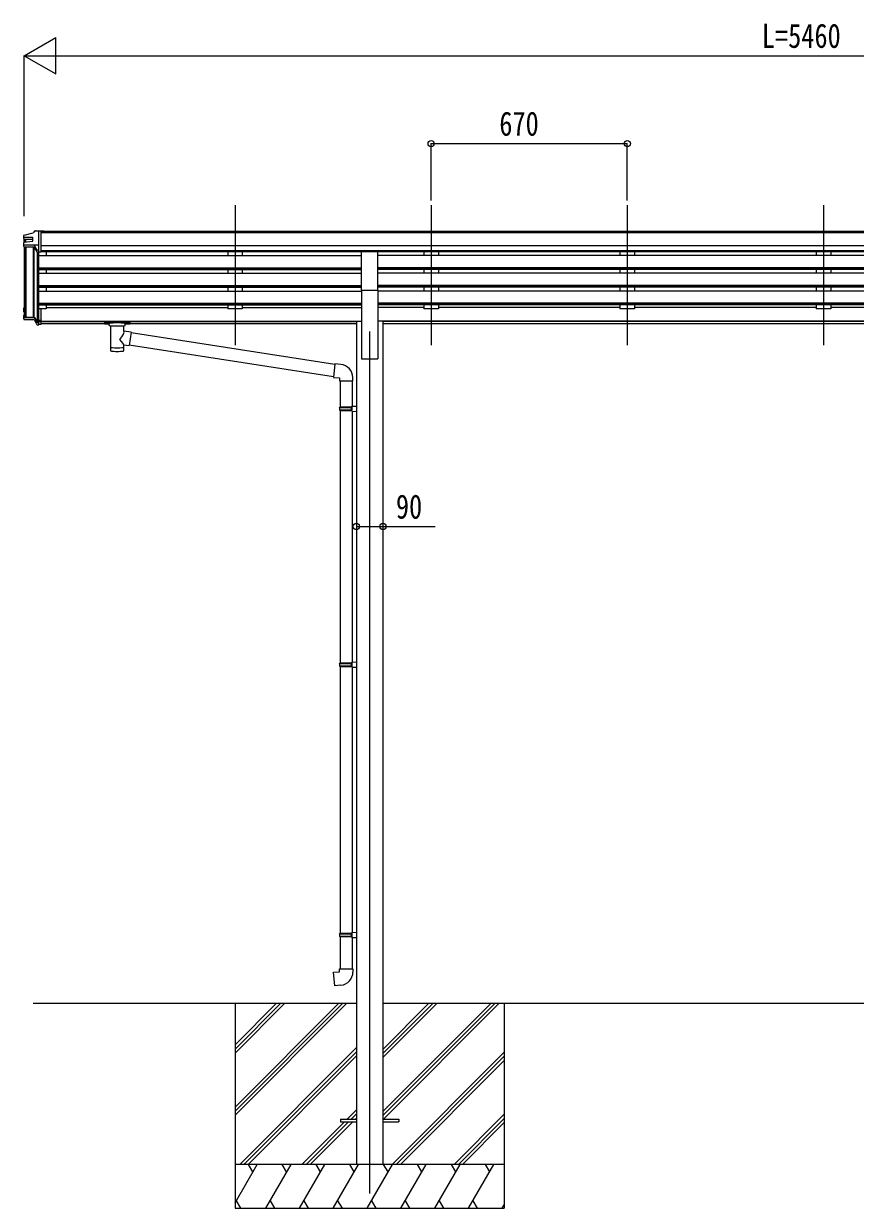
# Model space of a CAD drawing. Units: millimetres, scale not verified. Extents: x -10512 to 10512, y -7425 to 7425.
# Drawn here: x -3434 to -593, y -4212 to -168 of the extents above; entities that cross this region are included whole.
import ezdxf
from ezdxf.enums import TextEntityAlignment as Align

# ---------------------------------------------------------------- set-up
doc = ezdxf.new("R2010")
doc.units = ezdxf.units.MM
doc.header["$LTSCALE"] = 40
for name, color, linetype in [('0-3_YKK_12', 2, 'Continuous'), ('0-4_YKK_13', 4, 'Continuous'), ('0-5_YKK_A1', 4, 'Continuous'), ('0-6_YKK_D', 6, 'Continuous')]:
    doc.layers.add(name, color=color, linetype=linetype)
doc.styles.add('ＭＳ ゴシック', font='')
doc.styles.get('ＭＳ ゴシック').set_extended_font_data('MS Gothic')

msp = doc.modelspace()

# ---------------------------------------------------------------- linework, layer by layer
at = {"layer": '0-3_YKK_12'}
for p, q in [((-2712.45, -788.07), (-2712.45, -1265.59)), ((-2042.45, -788.07), (-2042.45, -1265.59)), ((-1372.45, -788.07), (-1372.45, -1265.59)), ((-702.45, -788.07), (-702.45, -1265.59)), ((-2252.45, -1218.91), (-2252.45, -4162.5))]:
    msp.add_line(p, q, dxfattribs=at)
at = {"layer": '0-4_YKK_13'}
for p, q in [((-3432.45, -889.54), (-3432.56, -889.54)), ((-3432.45, -889.54), (-3401.61, -881.97)), ((-3397.54, -876.16), (-3401.61, -881.97)), ((-3394.45, -875.6), (-3396.78, -875.74)), ((-3394.45, -875.6), (-3375.95, -875.6)), ((-3382.45, -948.32), (-3382.45, -875.6)), ((-3375.95, -875.6), (-3365.95, -875.68)), ((-3365.95, -877.2), (-3365.95, -875.68)), ((-3434.45, -901.78), (-3434.45, -891.53)), ((-3434.45, -928.31), (-3434.45, -916.29)), ((-3432.45, -914.3), (-3432.56, -914.31)), ((-3432.45, -897.2), (-3404.3, -897.2)), ((-3432.45, -903.74), (-3403.3, -903.74)), ((-3432.45, -914.3), (-3404.16, -910.35)), ((-3382.45, -923.93), (-3432.45, -923.93)), ((-3403.3, -909.36), (-3403.3, -898.2)), ((-3398.23, -924.45), (-3390.22, -939.16)), ((-3432.45, -930.3), (-3400.06, -930.3)), ((-3388.46, -940.2), (-3382.45, -940.2)), ((-3388.01, -948.32), (-3382.45, -948.32)), ((-2279.95, -1078.02), (-2279.95, -946.23)), ((-2279.95, -946.23), (-2224.95, -946.23)), ((-2224.95, -1078.02), (-2224.95, -946.23)), ((-2279.95, -1078.02), (-2224.95, -1078.02)), ((-3434.45, -1151.39), (-3434.45, -1139.18)), ((-3434.45, -1175.96), (-3434.45, -1163.95)), ((-3432.95, -1139.18), (-3432.95, -1144.83)), ((-3432.95, -1163.95), (-3432.95, -1169.59)), ((-3432.45, -1137.19), (-3432.56, -1137.19)), ((-3432.45, -1161.95), (-3432.56, -1161.96)), ((-3432.45, -1138.68), (-3432.48, -1138.68)), ((-3432.45, -1139.2), (-3432.48, -1139.21)), ((-3432.45, -1163.45), (-3432.48, -1163.45)), ((-3432.45, -1163.97), (-3432.48, -1163.97)), ((-3432.45, -1170.09), (-3398.22, -1170.09)), ((-3432.45, -1171.58), (-3399.11, -1171.58)), ((-3398.23, -1172.1), (-3390.22, -1186.82)), ((-3397.34, -1170.61), (-3388.9, -1186.11)), ((-3382.45, -1195.97), (-3382.45, -1141.2)), ((-3375.95, -1141.2), (-3382.45, -1141.2)), ((-3375.95, -1141.2), (-3375.95, -1195.23)), ((-3432.45, -1177.95), (-3400.06, -1177.95)), ((-3388.46, -1186.37), (-3382.63, -1186.37)), ((-3388.46, -1187.86), (-3382.45, -1187.86)), ((-3388.01, -1195.97), (-3382.45, -1195.97)), ((-3375.95, -1181.33), (-3382.45, -1181.33)), ((-3375.95, -1186.21), (-3382.45, -1186.21)), ((-3375.95, -1195.23), (-3382.45, -1195.23)), ((-3158.45, -1186.08), (-3158.45, -1191.84)), ((-3158.45, -1186.27), (-3158.45, -1187.81)), ((-3156.45, -1185.41), (-3073.45, -1185.41)), ((-3156.45, -1187.59), (-3073.45, -1187.59)), ((-3156.45, -1192.5), (-3141.95, -1192.5)), ((-3141.95, -1198.14), (-3141.95, -1191.6)), ((-3137.85, -1199.06), (-3137.87, -1284.5)), ((-3092.05, -1217.81), (-3092.05, -1199.06)), ((-3087.95, -1198.14), (-3087.95, -1191.6)), ((-3087.95, -1192.5), (-3073.45, -1192.5)), ((-3071.45, -1186.08), (-3071.45, -1191.84)), ((-3066.83, -1221.72), (-3092.05, -1217.8)), ((-3066.83, -1221.72), (-3073.85, -1266.97)), ((-2371.84, -1331.6), (-3067.15, -1223.73)), ((-3092.03, -1284.5), (-3092.05, -1263.84)), ((-3092.05, -1264.15), (-3073.85, -1266.97)), ((-2375.51, -1373.53), (-3073.58, -1265.23)), ((-2350.84, -1331.56), (-2371.68, -1329.73)), ((-2355.76, -1387.3), (-2309.76, -1387.3)), ((-2353.65, -1387.3), (-2353.65, -1476.55)), ((-2311.65, -1387.3), (-2311.65, -1473.99)), ((-2309.76, -1387.3), (-2309.76, -1376.39)), ((-2355.65, -1478.55), (-2354.65, -1476.55)), ((-2355.65, -1478.55), (-2311.65, -1478.55)), ((-2355.65, -1478.55), (-2355.65, -1486.55)), ((-2355.65, -1486.55), (-2311.65, -1486.55)), ((-2355.65, -1486.55), (-2354.65, -1488.55)), ((-2354.65, -1476.55), (-2311.65, -1476.55)), ((-2354.65, -1488.55), (-2311.65, -1488.55)), ((-2353.65, -1488.55), (-2353.65, -2350.25)), ((-2316.13, -1478.55), (-2316.56, -1476.55)), ((-2313.65, -1474.05), (-2297.65, -1473.57)), ((-2313.65, -1476.05), (-2313.65, -1474.05)), ((-2313.65, -1476.05), (-2311.65, -1476.05)), ((-2313.65, -1491.05), (-2313.65, -1489.05)), ((-2313.65, -1491.05), (-2297.65, -1491.52)), ((-2311.65, -1491.1), (-2311.65, -2347.7)), ((-2297.65, -1473.57), (-2297.65, -1491.52)), ((-2355.65, -2352.25), (-2354.65, -2350.25)), ((-2355.65, -2352.25), (-2311.65, -2352.25)), ((-2355.65, -2352.25), (-2355.65, -2360.25)), ((-2355.65, -2360.25), (-2311.65, -2360.25)), ((-2355.65, -2360.25), (-2354.65, -2362.25)), ((-2354.65, -2350.25), (-2311.65, -2350.25)), ((-2354.65, -2362.25), (-2311.65, -2362.25)), ((-2353.65, -2362.25), (-2353.65, -3272.94)), ((-2316.13, -2352.25), (-2316.56, -2350.25)), ((-2313.65, -2347.75), (-2297.65, -2347.28)), ((-2313.65, -2349.75), (-2313.65, -2347.75)), ((-2313.65, -2349.75), (-2311.65, -2349.75)), ((-2313.65, -2364.75), (-2313.65, -2362.75)), ((-2313.65, -2364.75), (-2297.65, -2365.23)), ((-2311.65, -2364.81), (-2311.65, -3270.38)), ((-2297.65, -2347.28), (-2297.65, -2365.23)), ((-2355.65, -3274.94), (-2354.65, -3272.94)), ((-2355.65, -3274.94), (-2311.65, -3274.94)), ((-2355.65, -3274.94), (-2355.65, -3282.94)), ((-2354.65, -3272.94), (-2311.65, -3272.94)), ((-2316.13, -3274.94), (-2316.56, -3272.94)), ((-2313.65, -3270.44), (-2297.65, -3269.97)), ((-2313.65, -3272.44), (-2313.65, -3270.44)), ((-2313.65, -3272.44), (-2311.65, -3272.44)), ((-2297.65, -3269.97), (-2297.65, -3287.91)), ((-2355.65, -3282.94), (-2311.65, -3282.94)), ((-2355.65, -3282.94), (-2354.65, -3284.94)), ((-2354.65, -3284.94), (-2311.65, -3284.94)), ((-2353.65, -3284.94), (-2353.65, -3394.94)), ((-2313.65, -3287.44), (-2313.65, -3285.44)), ((-2313.65, -3287.44), (-2297.65, -3287.91)), ((-2311.65, -3287.5), (-2311.65, -3394.94)), ((-2355.65, -3394.94), (-2309.65, -3394.94)), ((-2355.65, -3404.94), (-2355.65, -3394.94)), ((-2309.65, -3394.94), (-2309.65, -3405.86)), ((-2352.45, -3908), (-2352.45, -3917)), ((-2352.45, -3908), (-2297.65, -3908)), ((-2352.45, -3917), (-2297.65, -3917)), ((-2207.25, -3908), (-2152.45, -3908)), ((-2207.25, -3917), (-2152.45, -3917)), ((-2152.45, -3908), (-2152.45, -3917))]:
    msp.add_line(p, q, dxfattribs=at)
for points in [[(-3375.95, -875.6), (-3375.95, -947.58), (-3382.45, -947.58)], [(-3158.45, -1186.08), (-3158.41, -1185.88), (-3158.33, -1185.74), (-3158.23, -1185.65), (-3158.13, -1185.59), (-3158.01, -1185.55), (-3157.72, -1185.48), (-3157.23, -1185.44), (-3156.69, -1185.42), (-3156.45, -1185.41)], [(-3158.45, -1191.84), (-3158.41, -1192.03), (-3158.33, -1192.17), (-3158.23, -1192.26), (-3158.13, -1192.32), (-3158.01, -1192.37), (-3157.72, -1192.43), (-3157.23, -1192.48), (-3156.69, -1192.5), (-3156.45, -1192.5)], [(-3073.45, -1185.41), (-3073.1, -1185.42), (-3072.57, -1185.44), (-3072.12, -1185.49), (-3071.82, -1185.57), (-3071.65, -1185.67), (-3071.53, -1185.81), (-3071.46, -1185.99), (-3071.45, -1186.08)], [(-3073.45, -1192.5), (-3073.1, -1192.5), (-3072.57, -1192.47), (-3072.12, -1192.42), (-3071.82, -1192.34), (-3071.65, -1192.24), (-3071.53, -1192.1), (-3071.46, -1191.93), (-3071.45, -1191.84)], [(-2371.68, -1329.73), (-2375.68, -1375.56), (-2355.76, -1377.3), (-2355.76, -1387.3)], [(-2316.13, -1478.55), (-2316.13, -1486.55), (-2316.56, -1488.55)], [(-2313.65, -1489.05), (-2311.65, -1489.05), (-2311.65, -1476.05)], [(-2316.13, -2352.25), (-2316.13, -2360.25), (-2316.56, -2362.25)], [(-2313.65, -2362.75), (-2311.65, -2362.75), (-2311.65, -2349.75)], [(-2316.13, -3274.94), (-2316.13, -3282.94), (-2316.56, -3284.94)], [(-2313.65, -3285.44), (-2311.65, -3285.44), (-2311.65, -3272.44)], [(-2350.73, -3450.69), (-2371.57, -3452.51), (-2375.57, -3406.69), (-2355.65, -3404.94)]]:
    msp.add_lwpolyline(points, dxfattribs=at)
for centre, radius, start, end in [((-3432.46, -891.53), 1.99, 92.83246, 179.8532), ((-3396.72, -876.74), 1, 93.5, 145), ((-3432.46, -895.21), 2, 180.1578, 270.15693), ((-3432.48, -901.76), 1.98, 180.53254, 270.72538), ((-3432.46, -916.3), 1.99, 92.83246, 179.8532), ((-3432.46, -921.93), 2, 180.1578, 270.15693), ((-3432.46, -928.3), 2, 180.1578, 270.15693), ((-3404.3, -898.2), 1, 0, 90), ((-3404.3, -909.36), 1, 277.95726, 0), ((-3399.11, -924.93), 1, 28.57557, 90), ((-3400.06, -931.3), 1, 29.50982, 90), ((-3388.46, -938.2), 2, 208.65684, 270.0631), ((-3388.01, -946.32), 2, 210.06766, 270), ((-3432.46, -1139.18), 1.99, 92.83246, 179.8532), ((-3432.46, -1144.82), 2, 180.1578, 270.15693), ((-3432.48, -1151.37), 1.98, 180.53254, 270.72538), ((-3432.46, -1163.95), 1.99, 92.83246, 179.8532), ((-3432.46, -1169.59), 2, 180.1578, 270.15693), ((-3432.45, -1139.18), 0.498, 92.83246, 179.8532), ((-3432.45, -1139.7), 0.498, 92.83246, 179.8532), ((-3432.45, -1144.82), 0.499, 180.1578, 270.15693), ((-3432.45, -1163.95), 0.498, 92.83246, 179.8532), ((-3432.45, -1164.47), 0.498, 92.83246, 179.8532), ((-3432.45, -1169.59), 0.499, 180.1578, 270.15693), ((-3399.11, -1172.58), 1, 28.57557, 90), ((-3398.22, -1171.09), 1, 28.57557, 90), ((-3432.46, -1175.95), 2, 180.1578, 270.15693), ((-3400.06, -1178.95), 1, 29.50982, 90), ((-3388.46, -1185.86), 2, 208.65684, 270.0631), ((-3388.01, -1193.97), 2, 210.06766, 270), ((-3388.46, -1185.87), 0.5, 208.65684, 270.0631), ((-3382.75, -1186.09), 0.298, 293.5963, 359.91972), ((-2354.76, -1376.39), 45, 0, 85), ((-2354.65, -3405.86), 45, 275, 0)]:
    msp.add_arc(centre, radius, start, end, dxfattribs=at)
for centre, major_axis, ratio, start_param, end_param in [((-3420.03, -881.31), (-61.55, 113.97), 0.043861, 1.9961742, 2.1646537), ((-3420.03, -1128.97), (-61.55, 113.97), 0.043861, 1.9961742, 2.1646537), ((-3156.45, -1187.81), (2, 0), 0.109601, 1.5707963, 3.1415927), ((-3114.95, -1198.06), (27.06, 0), 0.069685, 3.1415927, 6.2831853), ((-3114.95, -1191.6), (27, 0), 0.070066, 6.2831853, 9.424778), ((-3103.95, -1195.58), (16, 0), 0.361356, 6.2636979, 6.2831853), ((-3073.45, -1187.81), (2, 0), 0.109601, 0, 1.5707963), ((-3114.95, -1244.35), (-22.81, -26.62), 0.234429, 1.6855472, 3.1268519), ((-3112.4, -1241.7), (20.32, -22.25), 0.045535, 0.0389954, 1.3075346), ((-3114.95, -1284.5), (22.92, 0), 0.101955, 3.1415499, 6.2833984), ((-3114.95, -1272.06), (22.91, 0), 0.122865, 3.1415927, 6.2831853)]:
    msp.add_ellipse(centre, major_axis=major_axis, ratio=ratio, start_param=start_param, end_param=end_param, dxfattribs=at)
at = {"layer": '0-5_YKK_A1'}
for p, q in [((1971.05, -877.2), (-3375.95, -877.2)), ((1971.05, -882.42), (-3375.95, -882.42)), ((-3432.47, -914.3), (-3432.48, -903.74)), ((-3430.67, -914.05), (-3430.68, -903.74)), ((-3427.47, -913.6), (-3427.48, -903.74)), ((1971.05, -925.95), (-3375.95, -925.95)), ((-3432.45, -930.3), (-3432.45, -1170.09)), ((-3430.65, -930.3), (-3430.65, -1170.09)), ((-3427.45, -930.3), (-3427.45, -1170.09)), ((-3402.45, -930.3), (-3402.45, -1170.09)), ((-3399.45, -930.5), (-3399.45, -1170.09)), ((-3388.45, -948.27), (-3388.45, -1186.37)), ((-3382.45, -1141.2), (-3382.45, -948.32)), ((-3382.45, -959.56), (-2279.95, -959.56)), ((1971.05, -943.8), (-3375.95, -943.8)), ((-2279.95, -947.05), (-3375.95, -947.05)), ((-3357.45, -947.05), (-3357.45, -959.56)), ((-2737.45, -947.05), (-2737.45, -959.56)), ((-2687.45, -947.05), (-2687.45, -959.46)), ((820.05, -947.05), (-2224.95, -947.05)), ((820.05, -959.56), (-2224.95, -959.56)), ((-2067.45, -947.05), (-2067.45, -959.56)), ((-2017.45, -947.05), (-2017.45, -959.46)), ((-1397.45, -947.05), (-1397.45, -959.56)), ((-1347.45, -947.05), (-1347.45, -959.46)), ((-727.45, -947.05), (-727.45, -959.56)), ((-677.45, -947.05), (-677.45, -959.46)), ((-3382.45, -1001.43), (-2279.95, -1001.43)), ((-3382.45, -1002.93), (-2279.95, -1002.93)), ((-3382.45, -1007.25), (-2279.95, -1007.25)), ((-3357.45, -1007.25), (-3357.45, -1020.1)), ((-2737.45, -1007.25), (-2737.45, -1020.1)), ((-2687.45, -1007.25), (-2687.45, -1020.1)), ((820.05, -1001.43), (-2224.95, -1001.43)), ((820.05, -1002.93), (-2224.95, -1002.93)), ((820.05, -1007.25), (-2224.95, -1007.25)), ((-2067.45, -1007.25), (-2067.45, -1020.1)), ((-2017.45, -1007.25), (-2017.45, -1020.1)), ((-1397.45, -1007.25), (-1397.45, -1020.1)), ((-1347.45, -1007.25), (-1347.45, -1020.1)), ((-727.45, -1007.25), (-727.45, -1020.1)), ((-677.45, -1007.25), (-677.45, -1020.1)), ((-3382.45, -1020.1), (-2279.95, -1020.1)), ((820.05, -1020.1), (-2224.95, -1020.1)), ((-3382.45, -1061.98), (-2279.95, -1061.98)), ((-3382.45, -1063.48), (-2279.95, -1063.48)), ((-3382.45, -1067.8), (-2279.95, -1067.8)), ((-3382.45, -1080.65), (-2279.95, -1080.65)), ((-3357.45, -1067.8), (-3357.45, -1080.65)), ((-2737.45, -1067.8), (-2737.45, -1080.55)), ((-2687.45, -1067.8), (-2687.45, -1080.65)), ((-2279.95, -1078.02), (-2279.95, -1312.48)), ((820.05, -1061.98), (-2224.95, -1061.98)), ((820.05, -1063.48), (-2224.95, -1063.48)), ((820.05, -1067.8), (-2224.95, -1067.8)), ((-2224.95, -1078.02), (-2224.95, -1312.48)), ((820.05, -1080.65), (-2224.95, -1080.65)), ((-2067.45, -1067.8), (-2067.45, -1080.55)), ((-2017.45, -1067.8), (-2017.45, -1080.65)), ((-1397.45, -1067.8), (-1397.45, -1080.55)), ((-1347.45, -1067.8), (-1347.45, -1080.65)), ((-727.45, -1067.8), (-727.45, -1080.55)), ((-677.45, -1067.8), (-677.45, -1080.65)), ((-3382.45, -1122.53), (-2279.95, -1122.53)), ((-3382.45, -1124.03), (-2279.95, -1124.03)), ((-3382.45, -1128.34), (-2279.95, -1128.34)), ((-3357.45, -1128.34), (-3357.45, -1141.83)), ((-2737.45, -1128.34), (-2737.45, -1141.83)), ((-2687.45, -1128.34), (-2687.45, -1141.83)), ((820.05, -1122.53), (-2224.95, -1122.53)), ((820.05, -1124.03), (-2224.95, -1124.03)), ((820.05, -1128.34), (-2224.95, -1128.34)), ((-2067.45, -1128.34), (-2067.45, -1141.83)), ((-2017.45, -1128.34), (-2017.45, -1141.83)), ((-1397.45, -1128.34), (-1397.45, -1141.83)), ((-1347.45, -1128.34), (-1347.45, -1141.83)), ((-727.45, -1128.34), (-727.45, -1141.83)), ((-677.45, -1128.34), (-677.45, -1141.83)), ((-3357.45, -1141.83), (-3375.95, -1141.83)), ((-3357.45, -1136.89), (-2737.45, -1136.89)), ((-2687.45, -1141.83), (-2737.45, -1141.83)), ((-2687.45, -1136.89), (-2279.95, -1136.89)), ((-2067.45, -1136.89), (-2224.95, -1136.89)), ((-2017.45, -1141.83), (-2067.45, -1141.83)), ((-1397.45, -1136.89), (-2017.45, -1136.89)), ((-1347.45, -1141.83), (-1397.45, -1141.83)), ((-727.45, -1136.89), (-1347.45, -1136.89)), ((-677.45, -1141.83), (-727.45, -1141.83)), ((-57.45, -1136.89), (-677.45, -1136.89)), ((-3375.95, -1183.91), (-2297.65, -1183.91)), ((-3375.95, -1185.3), (-2297.65, -1185.3)), ((-3141.95, -1192.99), (-3375.95, -1192.99)), ((-2297.65, -1192.99), (-3087.95, -1192.99)), ((-2297.65, -1183.48), (-2297.65, -4062.5)), ((-2297.65, -1183.48), (-2279.95, -1183.48)), ((-2207.25, -1183.48), (-2224.95, -1183.48)), ((-2207.25, -1183.48), (-2207.25, -4062.5)), ((802.35, -1183.91), (-2207.25, -1183.91)), ((802.35, -1185.3), (-2207.25, -1185.3)), ((802.35, -1192.99), (-2207.25, -1192.99)), ((-2279.95, -1312.48), (-2224.95, -1312.48)), ((-3402.45, -3512.5), (-2297.65, -3512.5)), ((-2712.45, -3512.5), (-2712.45, -4212.5)), ((-2712.45, -3866.68), (-2358.27, -3512.5)), ((-2712.45, -3880.82), (-2344.13, -3512.5)), ((-2712.45, -3894.96), (-2329.99, -3512.5)), ((-2712.45, -3682.83), (-2542.12, -3512.5)), ((-2712.45, -3668.69), (-2556.26, -3512.5)), ((-2712.45, -3654.55), (-2570.4, -3512.5)), ((-2207.25, -3512.5), (802.35, -3512.5)), ((-2207.25, -3881.98), (-1837.77, -3512.5)), ((-2207.25, -3896.12), (-1823.63, -3512.5)), ((-2207.25, -3698.13), (-2021.62, -3512.5)), ((-2207.25, -3683.99), (-2035.76, -3512.5)), ((-2207.25, -3669.85), (-2049.9, -3512.5)), ((-2204.99, -3908), (-1809.49, -3512.5)), ((-1792.45, -3512.5), (-1792.45, -4212.5)), ((-2696.14, -4062.5), (-2297.65, -3664.01)), ((-2682, -4062.5), (-2297.65, -3678.15)), ((-2175.64, -4062.5), (-1792.45, -3679.31)), ((-2667.86, -4062.5), (-2297.65, -3692.29)), ((-2161.5, -4062.5), (-1792.45, -3693.45)), ((-2147.36, -4062.5), (-1792.45, -3707.59)), ((-2329.51, -3908), (-2297.65, -3876.14)), ((-2484.01, -4062.5), (-2338.51, -3917)), ((-2469.87, -4062.5), (-2324.37, -3917)), ((-2455.72, -4062.5), (-2310.22, -3917)), ((-2315.37, -3908), (-2297.65, -3890.28)), ((-2301.22, -3908), (-2297.65, -3904.43)), ((-1963.51, -4062.5), (-1792.45, -3891.44)), ((-1949.37, -4062.5), (-1792.45, -3905.58)), ((-1935.22, -4062.5), (-1792.45, -3919.73)), ((-1792.45, -4062.5), (-2712.45, -4062.5)), ((-2712.45, -4193.92), (-2636.57, -4062.5)), ((-2651.57, -4088.48), (-2666.57, -4062.5)), ((-2607.7, -4212.5), (-2521.1, -4062.5)), ((-2536.1, -4088.48), (-2551.1, -4062.5)), ((-2492.23, -4212.5), (-2405.63, -4062.5)), ((-2420.63, -4088.48), (-2435.63, -4062.5)), ((-2376.76, -4212.5), (-2290.16, -4062.5)), ((-2305.16, -4088.48), (-2320.16, -4062.5)), ((-2261.29, -4212.5), (-2174.69, -4062.5)), ((-2189.69, -4088.48), (-2204.69, -4062.5)), ((-2145.82, -4212.5), (-2059.22, -4062.5)), ((-2074.22, -4088.48), (-2089.22, -4062.5)), ((-2030.35, -4212.5), (-1943.75, -4062.5)), ((-1973.75, -4062.5), (-1958.75, -4088.48)), ((-1914.88, -4212.5), (-1828.28, -4062.5)), ((-1858.28, -4062.5), (-1843.28, -4088.48)), ((-2708.18, -4186.52), (-2693.18, -4212.5)), ((-2592.71, -4186.52), (-2577.71, -4212.5)), ((-2477.24, -4186.52), (-2462.24, -4212.5)), ((-2361.76, -4186.52), (-2346.76, -4212.5)), ((-2246.29, -4186.52), (-2231.3, -4212.5)), ((-2130.82, -4186.52), (-2115.83, -4212.5)), ((-2015.35, -4186.52), (-2000.36, -4212.5)), ((-1899.89, -4186.52), (-1884.89, -4212.5)), ((-1799.41, -4212.5), (-1792.45, -4200.44)), ((-2712.45, -4212.5), (-1792.45, -4212.5))]:
    msp.add_line(p, q, dxfattribs=at)
at = {"layer": '0-6_YKK_D'}
for p, q in [((-3432.45, -277.2), (-3324.2, -214.7)), ((-3324.2, -339.7), (-3324.2, -214.7)), ((-3432.45, -825.6), (-3432.45, -276.2)), ((-3432.45, -277.2), (-3324.2, -339.7)), ((-3432.45, -277.2), (-3215.94, -277.2)), ((-3307.45, -277.2), (1902.55, -277.2)), ((-2042.45, -771.59), (-2042.45, -576.2)), ((-2042.45, -577.2), (-1372.45, -577.2)), ((-1372.45, -771.59), (-1372.45, -576.2))]:
    msp.add_line(p, q, dxfattribs=at)
msp.add_lwpolyline([(-2297.65, -1884.63), (-2207.25, -1884.63), (-2028.75, -1884.63)], dxfattribs=at)
for centre in [(-2042.45, -577.2), (-1372.45, -577.2), (-2297.65, -1884.63), (-2207.25, -1884.63)]:
    msp.add_circle(centre, 10.62, dxfattribs=at)

# ---------------------------------------------------------------- texts
at = {"layer": '0-6_YKK_D', "style": 'ＭＳ ゴシック', "width": 0.8}
for s, p in [('L=5460', (-912.45, -275.2)), ('670', (-1809.45, -575.2)), ('90', (-2162.75, -1882.63))]:
    msp.add_text(s, height=82.48, dxfattribs=at).set_placement(p, align=Align.BOTTOM_LEFT)

doc.saveas('drawing.dxf')
